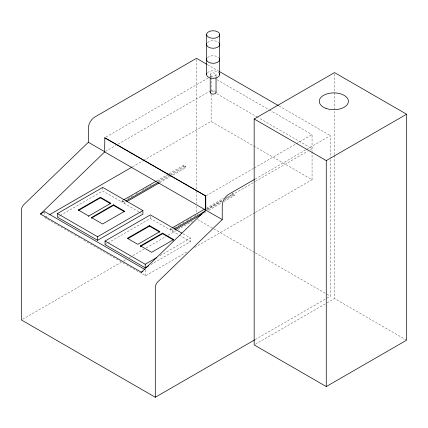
<?xml version="1.0" encoding="UTF-8"?>
<svg xmlns="http://www.w3.org/2000/svg" width="428" height="428" viewBox="0 0 428 428"><rect width="100%" height="100%" fill="white"/><g stroke="black" fill="none" stroke-linecap="round" stroke-linejoin="round"><path stroke-width="0.32" stroke-dasharray="2.14 1.6" d="M105.984 137.03L209.394 77.329M209.971 76.992L211.127 76.328L213.433 77.661M105.406 151.464L115.801 145.461M118.112 144.129L211.127 90.426L214.589 92.427M45.224 217.199L48.69 215.198M132.509 166.808L142.915 160.8M143.492 160.463L211.127 121.418L312.06 179.69L312.06 151.999M58.566 216.466L59.717 215.803M60.289 215.471L102.736 190.963L121.985 202.075L124.297 200.743M121.985 202.075L121.985 200.887L123.141 200.218M156.637 180.884L168.188 174.212M168.766 173.88L183.783 165.208L185.843 166.401L185.843 167.589L171.981 175.592M127.763 198.742L132.958 195.74M135.847 194.077L139.314 192.076M142.203 190.406L149.131 186.405M149.709 186.073L153.176 184.072M157.793 181.402L169.344 174.736M169.921 174.399L183.783 166.401L185.843 167.589M121.985 200.887L124.045 202.075L125.201 201.411M158.697 182.071L170.248 175.4M170.826 175.068L185.843 166.401M124.045 202.075L124.045 203.268L126.356 201.93M159.853 182.59L171.403 175.924M105.047 244.623L107.337 243.297M107.915 242.965L150.362 218.457L170.446 230.055L172.179 229.055M206.339 195.639L253.713 168.29M254.291 167.953L295.887 143.942M296.465 143.605L312.06 134.601L312.06 151.335M255.254 179L306.111 149.639M306.689 149.302L330.384 135.623L330.384 157.611M170.446 230.055L170.446 228.862L171.601 228.199M206.253 208.19L223.582 198.191M174.49 227.723L178.53 225.385M179.107 225.053L184.308 222.052M186.619 220.72L191.814 217.718M194.125 216.381L198.169 214.048M206.831 209.046L222.426 200.047M226.466 197.709L232.244 194.376L234.303 195.564L234.303 194.376L232.244 193.189L232.244 194.376M206.917 209.404L222.512 200.4M225.401 198.731L254.869 181.723M255.446 181.386L307.438 151.368M310.327 149.704L312.06 148.698L258.421 117.732M170.446 228.862L172.505 230.055L173.661 229.387M207.735 209.715L222.175 201.379M224.486 200.047L234.303 194.376M172.505 230.055L172.505 231.243L174.817 229.911M203.696 213.24L206.58 211.571M208.891 210.239L221.597 202.899M223.908 201.567L234.303 195.564M22.556 319.293L121.37 262.246M123.681 260.914L125.993 259.577M129.459 257.576L130.615 256.907M132.926 255.575L143.904 249.235M146.216 247.903L165.866 236.556M168.177 235.223L194.178 220.211M160.126 255.634L190.53 238.08L190.53 241.649L150.378 264.83M126.549 264.82L145.579 275.809L187.78 251.445M194.713 247.443L254.831 212.732M255.414 212.4L312.06 179.69M255.265 339.548L326.339 298.514M326.917 298.177L330.384 296.176L330.384 158.274M255.323 344.273L326.414 303.227M326.992 302.896L334.503 298.557L406.022 339.848M207.457 64.655L218.997 71.316M279.019 105.967L330.384 135.623M216.894 79.656L268.805 109.627M269.378 109.959L312.06 134.601M216.894 93.759L257.843 117.4M197.645 219.543L213.23 228.536M213.802 228.873L254.783 252.531M255.356 252.862L326.345 293.843M326.922 294.18L330.384 296.176M183.072 233.774L190.53 238.08M124.045 203.268L138.907 211.844M139.475 212.176L141.764 213.492M172.505 231.243L178.701 234.822M179.268 235.143L190.53 241.649M44.646 217.536L74.06 234.517M74.638 234.849L81.561 238.845M83.867 240.178L125.971 264.488M334.503 73.932L334.503 154.824M334.503 155.492L334.503 298.557M216.038 74.563L216.038 77.206M211.127 77.607L211.127 91.747M211.127 94.385L211.127 121.418M210.212 74.563L210.212 77.206M196.489 59.653L196.489 190.23M196.489 190.893L196.489 203.551M196.489 206.216L196.489 212.213M183.783 165.208L183.783 166.401M150.362 216.081L150.362 218.457M145.579 269.859L145.579 275.809M102.736 187.394L102.736 190.963M44.646 212.251L44.646 215.552M207.452 42.581A6.554 3.782 0 0 1 218.804 42.581M207.452 72.669A6.554 3.782 0 0 1 218.804 72.669M207.452 57.625A6.554 3.782 0 0 1 218.804 57.625M210.603 91.56A2.916 1.68 0 0 1 215.188 91.212M211.068 75.751A2.916 1.68 0 0 0 215.942 74.996A2.916 1.68 0 0 0 212.374 72.937A2.916 1.68 0 0 0 211.068 75.751"/><path stroke-width="0.64" d="M206.879 64.318L196.489 58.32L94.775 117.047A9.095 5.254 -60 0 0 88.345 128.186L88.345 142.283L23.973 204.498A5.339 3.082 -60 0 0 21.4 210.116L21.4 319.962L155.294 397.264L254.687 339.88M142.957 271.373L141.384 272.283L40.451 214.011L104.828 151.801L88.345 142.283M141.384 272.283L205.761 210.073L205.761 195.971L104.828 137.698L104.619 151.919L222.239 219.585L157.862 281.801A5.339 3.082 -60 0 0 155.294 287.418L155.294 397.264M40.451 214.011L44.646 211.587L145.006 269.528M49.851 214.53L131.931 167.139M57.422 213.561L102.736 187.394L142.904 210.587L142.904 214.155L97.589 240.317L57.422 217.124L57.422 213.561L97.589 236.748L142.904 210.587M78.313 209.993L100.393 197.244L110.836 203.273L88.757 216.022L78.313 209.993L78.313 210.587L100.393 197.838L110.836 203.867M254.168 118.973L334.503 72.594L406.6 114.217L406.6 340.18L326.264 386.564L254.168 344.936L254.168 118.973L326.264 160.596L406.6 114.217M124.088 211.518L113.49 205.397L91.41 218.146L91.41 217.552L113.49 204.803L124.644 211.245L124.644 211.839M123.719 199.887L156.06 181.215M125.779 201.074L158.125 182.403M126.934 201.599L159.275 182.927M124.644 211.245L102.565 223.994L91.41 217.552M148.655 265.825L145.215 267.816L105.047 244.623L105.047 241.055L150.362 214.893L181.921 233.11M149.452 225.567L127.367 238.316L137.811 244.345L159.895 231.596L149.452 225.567L149.452 226.161L127.935 238.583M104.619 137.816L205.761 195.971M254.676 179.332L228.67 194.349A9.095 5.254 -60 0 0 222.239 205.488L222.239 219.585M140.464 245.875L162.549 233.126L173.704 239.568L151.619 252.317L140.464 245.875L140.464 246.469L162.549 233.72L173.704 240.161M172.179 227.867L204.52 209.19M174.239 229.055L205.424 211.047M175.394 229.574L201.963 214.241M105.047 241.055L145.215 264.247L156.685 257.624M219.575 71.647L278.441 105.636M149.452 226.161L159.895 232.19M326.264 160.596L326.264 386.564M219.682 34.518A6.554 3.782 0 0 1 209.848 37.798A6.554 3.782 0 0 1 209.848 31.244A6.554 3.782 0 0 1 219.682 34.518L219.682 74.563M216.038 77.864L216.038 92.4M210.212 77.864L210.212 92.4M206.569 34.518L206.569 74.563M205.552 196.094L205.552 210.191M162.549 233.126L162.549 233.72M145.215 264.247L145.215 267.816M113.49 204.803L113.49 205.397M100.393 197.244L100.393 197.838M97.589 236.748L97.589 240.317M88.757 216.022L88.757 216.616M219.457 43.495A6.554 3.782 0 0 1 213.128 48.257A6.554 3.782 0 0 1 206.794 43.495M219.457 73.584A6.554 3.782 0 0 1 213.128 78.345A6.554 3.782 0 0 1 206.794 73.584M219.457 58.54A6.554 3.782 0 0 1 213.128 63.301A6.554 3.782 0 0 1 206.794 58.54M215.942 91.967A2.916 1.68 0 0 1 213.128 94.085A2.916 1.68 0 0 1 210.314 91.967M326.093 108.418A14.568 8.41 0 0 0 348.403 101.613A14.568 8.41 0 0 0 327.04 93.866A14.568 8.41 0 0 0 326.093 108.418"/></g></svg>
